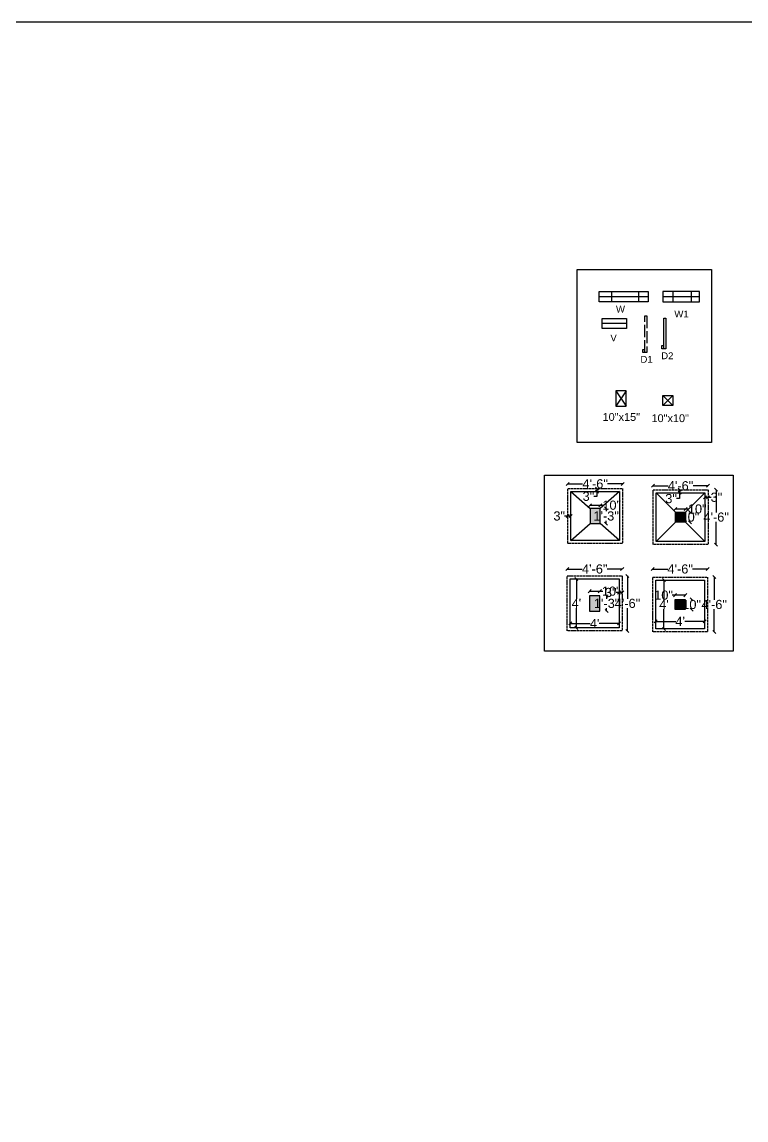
# Model space of a CAD drawing. Header units: inches. Extents: x 1734 to 10776, y 1772 to 3930.
# Drawn here: x 3944 to 4656, y 2851 to 3930 of the extents above; entities that cross this region are included whole.
import ezdxf

# ---------------------------------------------------------------- set-up
doc = ezdxf.new("R2010")
doc.units = ezdxf.units.IN
doc.linetypes.add('ACAD_ISO02W100', pattern=[15, 12, -3])
for name, color, linetype in [('C', 141, 'Continuous'), ('C1', 10, 'Continuous'), ('D1', 231, 'ACAD_ISO02W100'), ('D2', 31, 'Continuous'), ('Naming', 45, 'Continuous'), ('V', 150, 'Continuous'), ('W', 70, 'Continuous'), ('W1', 120, 'Continuous')]:
    doc.layers.add(name, color=color, linetype=linetype)
doc.styles.get("Standard").update_dxf_attribs({"font": 'arial.ttf'})
doc.dimstyles.get("Standard").update_dxf_attribs({"dimtxt": 9, "dimasz": 3, "dimexe": 0.18, "dimexo": 0.0625, "dimgap": 0.09, "dimtad": 0, "dimtih": 1, "dimtoh": 1, "dimdec": 0, "dimzin": 0, "dimdsep": 46, "dimlunit": 3, "dimtxsty": 'Standard', "dimblk": 'OBLIQUE', "dimcen": 0.09, "dimse1": 1, "dimse2": 1, "dimclrd": 197, "dimadec": 0, "dimazin": 0, "dimtfac": 1, "dimtdec": 0, "dimtofl": 0, "dimtmove": 0, "dimatfit": 3, "dimfxl": 1, "dimtolj": 1, "dimtzin": 0, "dimarcsym": 0})

# ---------------------------------------------------------------- blocks, each defined once
blk = doc.blocks.new('_Oblique')
at = {"color": 0, "linetype": 'ByBlock', "lineweight": -2}
blk.add_line((-0.5, -0.5), (0.5, 0.5), dxfattribs=at)
blk = doc.blocks.new('*D15')
at = {"color": 197, "lineweight": -2, "transparency": 16777216}
for p, q in [((4480.2, 3476.4), (4494.9, 3476.4)), ((4534.2, 3476.4), (4519.4, 3476.4))]:
    blk.add_line(p, q, dxfattribs=at)
at = {"layer": 'Defpoints', "color": 0, "transparency": 16777216}
for p in [(4534.2, 3476.4), (4480.2, 3471.8), (4534.2, 3471.8)]:
    blk.add_point(p, dxfattribs=at)
at = {"color": 197, "lineweight": -2, "transparency": 16777216, "xscale": 3, "yscale": 3, "zscale": 3, "rotation": 180}
blk.add_blockref('_Oblique', (4480.2, 3476.4), dxfattribs=at)
at = {"color": 197, "lineweight": -2, "transparency": 16777216, "xscale": 3, "yscale": 3, "zscale": 3}
blk.add_blockref('_Oblique', (4534.2, 3476.4), dxfattribs=at)
at = {"color": 0, "transparency": 16777216, "insert": (4507.2, 3476.4), "char_height": 9, "attachment_point": 5}
blk.add_mtext('\\A1;4\'-6"', dxfattribs=at)
blk = doc.blocks.new('*D16')
at = {"color": 197, "lineweight": -2, "transparency": 16777216}
for p, q in [((4508.9, 3471.8), (4508.9, 3468.8)), ((4508.9, 3468.8), (4508.9, 3464.1)), ((4508.9, 3464.1), (4505.9, 3464.1))]:
    blk.add_line(p, q, dxfattribs=at)
at = {"layer": 'Defpoints', "color": 0, "transparency": 16777216}
for p in [(4488.9, 3471.8), (4488.9, 3468.8), (4508.9, 3471.8)]:
    blk.add_point(p, dxfattribs=at)
at = {"color": 197, "lineweight": -2, "transparency": 16777216, "xscale": 3, "yscale": 3, "zscale": 3}
for p, rotation in [((4508.9, 3471.8), 90), ((4508.9, 3468.8), 270)]:
    blk.add_blockref('_Oblique', p, dxfattribs=dict(at, rotation=rotation))
at = {"color": 0, "transparency": 16777216, "insert": (4500.6, 3464.1), "char_height": 9, "attachment_point": 5}
blk.add_mtext('\\A1;3"', dxfattribs=at)
blk = doc.blocks.new('*D17')
at = {"color": 197, "lineweight": -2, "transparency": 16777216}
for p, q in [((4480.2, 3444.8), (4477.2, 3444.8)), ((4483.2, 3444.8), (4480.2, 3444.8))]:
    blk.add_line(p, q, dxfattribs=at)
at = {"layer": 'Defpoints', "color": 0, "transparency": 16777216}
for p in [(4480.2, 3444.8), (4480.2, 3441.3), (4483.2, 3441.3)]:
    blk.add_point(p, dxfattribs=at)
at = {"color": 197, "lineweight": -2, "transparency": 16777216, "xscale": 3, "yscale": 3, "zscale": 3, "rotation": 180}
blk.add_blockref('_Oblique', (4480.2, 3444.8), dxfattribs=at)
at = {"color": 197, "lineweight": -2, "transparency": 16777216, "xscale": 3, "yscale": 3, "zscale": 3}
blk.add_blockref('_Oblique', (4483.2, 3444.8), dxfattribs=at)
at = {"color": 0, "transparency": 16777216, "insert": (4471.9, 3444.8), "char_height": 9, "attachment_point": 5}
blk.add_mtext('\\A1;3"', dxfattribs=at)
blk = doc.blocks.new('*D18')
at = {"color": 197, "lineweight": -2, "transparency": 16777216}
for p, q in [((4502.2, 3455.4), (4512.2, 3455.4)), ((4512.2, 3455.4), (4515.2, 3455.4))]:
    blk.add_line(p, q, dxfattribs=at)
at = {"layer": 'Defpoints', "color": 0, "transparency": 16777216}
for p in [(4512.2, 3455.4), (4502.2, 3452.3), (4512.2, 3452.3)]:
    blk.add_point(p, dxfattribs=at)
at = {"color": 197, "lineweight": -2, "transparency": 16777216, "xscale": 3, "yscale": 3, "zscale": 3, "rotation": 180}
blk.add_blockref('_Oblique', (4502.2, 3455.4), dxfattribs=at)
at = {"color": 197, "lineweight": -2, "transparency": 16777216, "xscale": 3, "yscale": 3, "zscale": 3}
blk.add_blockref('_Oblique', (4512.2, 3455.4), dxfattribs=at)
at = {"color": 0, "transparency": 16777216, "insert": (4523.5, 3455.4), "char_height": 9, "attachment_point": 5}
blk.add_mtext('\\A1;10"', dxfattribs=at)
blk = doc.blocks.new('*D19')
at = {"color": 197, "lineweight": -2, "transparency": 16777216}
for p, q in [((4518, 3452.3), (4518, 3449.5)), ((4518, 3437.3), (4518, 3440.1))]:
    blk.add_line(p, q, dxfattribs=at)
at = {"layer": 'Defpoints', "color": 0, "transparency": 16777216}
for p in [(4512.2, 3452.3), (4512.2, 3437.3), (4518, 3437.3)]:
    blk.add_point(p, dxfattribs=at)
at = {"color": 197, "lineweight": -2, "transparency": 16777216, "xscale": 3, "yscale": 3, "zscale": 3}
for p, rotation in [((4518, 3452.3), 90), ((4518, 3437.3), 270)]:
    blk.add_blockref('_Oblique', p, dxfattribs=dict(at, rotation=rotation))
at = {"color": 0, "transparency": 16777216, "insert": (4518, 3444.8), "char_height": 9, "attachment_point": 5}
blk.add_mtext('\\A1;1\'-3"', dxfattribs=at)
blk = doc.blocks.new('*D20')
at = {"color": 197, "lineweight": -2, "transparency": 16777216}
for p, q in [((4564.2, 3474.5), (4579, 3474.5)), ((4618.2, 3474.5), (4603.5, 3474.5))]:
    blk.add_line(p, q, dxfattribs=at)
at = {"layer": 'Defpoints', "color": 0, "transparency": 16777216}
for p in [(4564.2, 3470.7), (4618.2, 3474.5), (4618.2, 3470.7)]:
    blk.add_point(p, dxfattribs=at)
at = {"color": 197, "lineweight": -2, "transparency": 16777216, "xscale": 3, "yscale": 3, "zscale": 3, "rotation": 180}
blk.add_blockref('_Oblique', (4564.2, 3474.5), dxfattribs=at)
at = {"color": 197, "lineweight": -2, "transparency": 16777216, "xscale": 3, "yscale": 3, "zscale": 3}
blk.add_blockref('_Oblique', (4618.2, 3474.5), dxfattribs=at)
at = {"color": 0, "transparency": 16777216, "insert": (4591.2, 3474.5), "char_height": 9, "attachment_point": 5}
blk.add_mtext('\\A1;4\'-6"', dxfattribs=at)
blk = doc.blocks.new('*D21')
at = {"color": 197, "lineweight": -2, "transparency": 16777216}
for p, q in [((4626.2, 3470.7), (4626.2, 3448.4)), ((4626.2, 3416.7), (4626.2, 3439))]:
    blk.add_line(p, q, dxfattribs=at)
at = {"layer": 'Defpoints', "color": 0, "transparency": 16777216}
for p in [(4618.2, 3470.7), (4618.2, 3416.7), (4626.2, 3416.7)]:
    blk.add_point(p, dxfattribs=at)
at = {"color": 197, "lineweight": -2, "transparency": 16777216, "xscale": 3, "yscale": 3, "zscale": 3}
for p, rotation in [((4626.2, 3470.7), 90), ((4626.2, 3416.7), 270)]:
    blk.add_blockref('_Oblique', p, dxfattribs=dict(at, rotation=rotation))
at = {"color": 0, "transparency": 16777216, "insert": (4626.2, 3443.7), "char_height": 9, "attachment_point": 5}
blk.add_mtext('\\A1;4\'-6"', dxfattribs=at)
blk = doc.blocks.new('*D22')
at = {"color": 197, "lineweight": -2, "transparency": 16777216}
for p, q in [((4615.2, 3463.2), (4618.2, 3463.2)), ((4618.2, 3463.2), (4621.2, 3463.2))]:
    blk.add_line(p, q, dxfattribs=at)
at = {"layer": 'Defpoints', "color": 0, "transparency": 16777216}
for p in [(4618.2, 3463.2), (4615.2, 3448.1), (4618.2, 3448.1)]:
    blk.add_point(p, dxfattribs=at)
at = {"color": 197, "lineweight": -2, "transparency": 16777216, "xscale": 3, "yscale": 3, "zscale": 3, "rotation": 180}
blk.add_blockref('_Oblique', (4615.2, 3463.2), dxfattribs=at)
at = {"color": 197, "lineweight": -2, "transparency": 16777216, "xscale": 3, "yscale": 3, "zscale": 3}
blk.add_blockref('_Oblique', (4618.2, 3463.2), dxfattribs=at)
at = {"color": 0, "transparency": 16777216, "insert": (4626.5, 3463.2), "char_height": 9, "attachment_point": 5}
blk.add_mtext('\\A1;3"', dxfattribs=at)
blk = doc.blocks.new('*D23')
at = {"color": 197, "lineweight": -2, "transparency": 16777216}
for p, q in [((4590.2, 3470.7), (4590.2, 3467.7)), ((4590.2, 3467.7), (4590.2, 3461.9)), ((4590.2, 3461.9), (4587.2, 3461.9))]:
    blk.add_line(p, q, dxfattribs=at)
at = {"layer": 'Defpoints', "color": 0, "transparency": 16777216}
for p in [(4573.6, 3470.7), (4573.6, 3467.7), (4590.2, 3470.7)]:
    blk.add_point(p, dxfattribs=at)
at = {"color": 197, "lineweight": -2, "transparency": 16777216, "xscale": 3, "yscale": 3, "zscale": 3}
for p, rotation in [((4590.2, 3470.7), 90), ((4590.2, 3467.7), 270)]:
    blk.add_blockref('_Oblique', p, dxfattribs=dict(at, rotation=rotation))
at = {"color": 0, "transparency": 16777216, "insert": (4581.9, 3461.9), "char_height": 9, "attachment_point": 5}
blk.add_mtext('\\A1;3"', dxfattribs=at)
blk = doc.blocks.new('*D24')
at = {"color": 197, "lineweight": -2, "transparency": 16777216}
for p, q in [((4586.2, 3451.7), (4596.2, 3451.7)), ((4596.2, 3451.7), (4599.2, 3451.7))]:
    blk.add_line(p, q, dxfattribs=at)
at = {"layer": 'Defpoints', "color": 0, "transparency": 16777216}
for p in [(4586.2, 3448.7), (4596.2, 3451.7), (4596.2, 3448.7)]:
    blk.add_point(p, dxfattribs=at)
at = {"color": 197, "lineweight": -2, "transparency": 16777216, "xscale": 3, "yscale": 3, "zscale": 3, "rotation": 180}
blk.add_blockref('_Oblique', (4586.2, 3451.7), dxfattribs=at)
at = {"color": 197, "lineweight": -2, "transparency": 16777216, "xscale": 3, "yscale": 3, "zscale": 3}
blk.add_blockref('_Oblique', (4596.2, 3451.7), dxfattribs=at)
at = {"color": 0, "transparency": 16777216, "insert": (4607.6, 3451.7), "char_height": 9, "attachment_point": 5}
blk.add_mtext('\\A1;10"', dxfattribs=at)
blk = doc.blocks.new('*D25')
at = {"color": 197, "lineweight": -2, "transparency": 16777216}
for p, q in [((4600.4, 3448.7), (4600.4, 3448.4)), ((4600.4, 3438.7), (4600.4, 3439))]:
    blk.add_line(p, q, dxfattribs=at)
at = {"layer": 'Defpoints', "color": 0, "transparency": 16777216}
for p in [(4596.2, 3448.7), (4596.2, 3438.7), (4600.4, 3438.7)]:
    blk.add_point(p, dxfattribs=at)
at = {"color": 197, "lineweight": -2, "transparency": 16777216, "xscale": 3, "yscale": 3, "zscale": 3}
for p, rotation in [((4600.4, 3448.7), 90), ((4600.4, 3438.7), 270)]:
    blk.add_blockref('_Oblique', p, dxfattribs=dict(at, rotation=rotation))
at = {"color": 0, "transparency": 16777216, "insert": (4600.4, 3443.7), "char_height": 9, "attachment_point": 5}
blk.add_mtext('\\A1;10"', dxfattribs=at)
blk = doc.blocks.new('*D26')
at = {"color": 197, "lineweight": -2, "transparency": 16777216}
for p, q in [((4479.8, 3392.7), (4494.6, 3392.7)), ((4533.8, 3392.7), (4519, 3392.7))]:
    blk.add_line(p, q, dxfattribs=at)
at = {"layer": 'Defpoints', "color": 0, "transparency": 16777216}
for p in [(4533.8, 3392.7), (4479.8, 3385.9), (4533.8, 3385.9)]:
    blk.add_point(p, dxfattribs=at)
at = {"color": 197, "lineweight": -2, "transparency": 16777216, "xscale": 3, "yscale": 3, "zscale": 3, "rotation": 180}
blk.add_blockref('_Oblique', (4479.8, 3392.7), dxfattribs=at)
at = {"color": 197, "lineweight": -2, "transparency": 16777216, "xscale": 3, "yscale": 3, "zscale": 3}
blk.add_blockref('_Oblique', (4533.8, 3392.7), dxfattribs=at)
at = {"color": 0, "transparency": 16777216, "insert": (4506.8, 3392.7), "char_height": 9, "attachment_point": 5}
blk.add_mtext('\\A1;4\'-6"', dxfattribs=at)
blk = doc.blocks.new('*D27')
at = {"color": 197, "lineweight": -2, "transparency": 16777216}
for p, q in [((4539, 3385.9), (4539, 3363.5)), ((4539, 3331.9), (4539, 3354.2))]:
    blk.add_line(p, q, dxfattribs=at)
at = {"layer": 'Defpoints', "color": 0, "transparency": 16777216}
for p in [(4533.8, 3385.9), (4533.8, 3331.9), (4539, 3331.9)]:
    blk.add_point(p, dxfattribs=at)
at = {"color": 197, "lineweight": -2, "transparency": 16777216, "xscale": 3, "yscale": 3, "zscale": 3}
for p, rotation in [((4539, 3385.9), 90), ((4539, 3331.9), 270)]:
    blk.add_blockref('_Oblique', p, dxfattribs=dict(at, rotation=rotation))
at = {"color": 0, "transparency": 16777216, "insert": (4539, 3358.9), "char_height": 9, "attachment_point": 5}
blk.add_mtext('\\A1;4\'-6"', dxfattribs=at)
blk = doc.blocks.new('*D28')
at = {"color": 197, "lineweight": -2, "transparency": 16777216}
for p, q in [((4563.8, 3392.7), (4578.6, 3392.7)), ((4617.8, 3392.7), (4603.1, 3392.7))]:
    blk.add_line(p, q, dxfattribs=at)
at = {"layer": 'Defpoints', "color": 0, "transparency": 16777216}
for p in [(4617.8, 3392.7), (4563.8, 3384.8), (4617.8, 3384.8)]:
    blk.add_point(p, dxfattribs=at)
at = {"color": 197, "lineweight": -2, "transparency": 16777216, "xscale": 3, "yscale": 3, "zscale": 3, "rotation": 180}
blk.add_blockref('_Oblique', (4563.8, 3392.7), dxfattribs=at)
at = {"color": 197, "lineweight": -2, "transparency": 16777216, "xscale": 3, "yscale": 3, "zscale": 3}
blk.add_blockref('_Oblique', (4617.8, 3392.7), dxfattribs=at)
at = {"color": 0, "transparency": 16777216, "insert": (4590.8, 3392.7), "char_height": 9, "attachment_point": 5}
blk.add_mtext('\\A1;4\'-6"', dxfattribs=at)
blk = doc.blocks.new('*D29')
at = {"color": 197, "lineweight": -2, "transparency": 16777216}
for p, q in [((4624.3, 3384.8), (4624.3, 3362.5)), ((4624.3, 3330.8), (4624.3, 3353.1))]:
    blk.add_line(p, q, dxfattribs=at)
at = {"layer": 'Defpoints', "color": 0, "transparency": 16777216}
for p in [(4617.8, 3384.8), (4617.8, 3330.8), (4624.3, 3330.8)]:
    blk.add_point(p, dxfattribs=at)
at = {"color": 197, "lineweight": -2, "transparency": 16777216, "xscale": 3, "yscale": 3, "zscale": 3}
for p, rotation in [((4624.3, 3384.8), 90), ((4624.3, 3330.8), 270)]:
    blk.add_blockref('_Oblique', p, dxfattribs=dict(at, rotation=rotation))
at = {"color": 0, "transparency": 16777216, "insert": (4624.3, 3357.8), "char_height": 9, "attachment_point": 5}
blk.add_mtext('\\A1;4\'-6"', dxfattribs=at)
blk = doc.blocks.new('*D109')
at = {"color": 197, "lineweight": -2, "transparency": 16777216}
for p, q in [((4530.8, 3369.6), (4527.8, 3369.6)), ((4533.8, 3369.6), (4530.8, 3369.6))]:
    blk.add_line(p, q, dxfattribs=at)
at = {"layer": 'Defpoints', "color": 0, "transparency": 16777216}
for p in [(4530.8, 3373.3), (4530.8, 3369.6), (4533.8, 3373.3)]:
    blk.add_point(p, dxfattribs=at)
at = {"color": 197, "lineweight": -2, "transparency": 16777216, "xscale": 3, "yscale": 3, "zscale": 3, "rotation": 180}
blk.add_blockref('_Oblique', (4530.8, 3369.6), dxfattribs=at)
at = {"color": 197, "lineweight": -2, "transparency": 16777216, "xscale": 3, "yscale": 3, "zscale": 3}
blk.add_blockref('_Oblique', (4533.8, 3369.6), dxfattribs=at)
at = {"color": 0, "transparency": 16777216, "insert": (4522.5, 3369.6), "char_height": 9, "attachment_point": 5}
blk.add_mtext('\\A1;3"', dxfattribs=at)
blk = doc.blocks.new('*D110')
at = {"color": 197, "lineweight": -2, "transparency": 16777216}
for p, q in [((4488.8, 3382.9), (4488.8, 3363.4)), ((4488.8, 3334.9), (4488.8, 3354.3))]:
    blk.add_line(p, q, dxfattribs=at)
at = {"layer": 'Defpoints', "color": 0, "transparency": 16777216}
for p in [(4489.5, 3382.9), (4488.8, 3334.9), (4489.5, 3334.9)]:
    blk.add_point(p, dxfattribs=at)
at = {"color": 197, "lineweight": -2, "transparency": 16777216, "xscale": 3, "yscale": 3, "zscale": 3}
for p, rotation in [((4488.8, 3382.9), 90), ((4488.8, 3334.9), 270)]:
    blk.add_blockref('_Oblique', p, dxfattribs=dict(at, rotation=rotation))
at = {"color": 0, "transparency": 16777216, "insert": (4488.8, 3358.9), "char_height": 9, "attachment_point": 5}
blk.add_mtext("\\A1;4'", dxfattribs=at)
blk = doc.blocks.new('*D111')
at = {"color": 197, "lineweight": -2, "transparency": 16777216}
for p, q in [((4482.8, 3339.2), (4502.4, 3339.2)), ((4530.8, 3339.2), (4511.2, 3339.2))]:
    blk.add_line(p, q, dxfattribs=at)
at = {"layer": 'Defpoints', "color": 0, "transparency": 16777216}
for p in [(4482.8, 3339.2), (4482.8, 3339.2), (4530.8, 3339.2)]:
    blk.add_point(p, dxfattribs=at)
at = {"color": 197, "lineweight": -2, "transparency": 16777216, "xscale": 3, "yscale": 3, "zscale": 3, "rotation": 180}
blk.add_blockref('_Oblique', (4482.8, 3339.2), dxfattribs=at)
at = {"color": 197, "lineweight": -2, "transparency": 16777216, "xscale": 3, "yscale": 3, "zscale": 3}
blk.add_blockref('_Oblique', (4530.8, 3339.2), dxfattribs=at)
at = {"color": 0, "transparency": 16777216, "insert": (4506.8, 3339.2), "char_height": 9, "attachment_point": 5}
blk.add_mtext("\\A1;4'", dxfattribs=at)
blk = doc.blocks.new('*D112')
at = {"color": 197, "lineweight": -2, "transparency": 16777216}
for p, q in [((4518.5, 3366.4), (4518.5, 3363.5)), ((4518.5, 3351.4), (4518.5, 3354.2))]:
    blk.add_line(p, q, dxfattribs=at)
at = {"layer": 'Defpoints', "color": 0, "transparency": 16777216}
for p in [(4511.8, 3366.4), (4518.5, 3366.4), (4511.8, 3351.4)]:
    blk.add_point(p, dxfattribs=at)
at = {"color": 197, "lineweight": -2, "transparency": 16777216, "xscale": 3, "yscale": 3, "zscale": 3}
for p, rotation in [((4518.5, 3366.4), 90), ((4518.5, 3351.4), 270)]:
    blk.add_blockref('_Oblique', p, dxfattribs=dict(at, rotation=rotation))
at = {"color": 0, "transparency": 16777216, "insert": (4518.5, 3358.9), "char_height": 9, "attachment_point": 5}
blk.add_mtext('\\A1;1\'-3"', dxfattribs=at)
blk = doc.blocks.new('*D113')
at = {"color": 197, "lineweight": -2, "transparency": 16777216}
for p, q in [((4501.8, 3370.9), (4511.8, 3370.9)), ((4511.8, 3370.9), (4514.8, 3370.9))]:
    blk.add_line(p, q, dxfattribs=at)
at = {"layer": 'Defpoints', "color": 0, "transparency": 16777216}
for p in [(4511.8, 3370.9), (4501.8, 3366.4), (4511.8, 3366.4)]:
    blk.add_point(p, dxfattribs=at)
at = {"color": 197, "lineweight": -2, "transparency": 16777216, "xscale": 3, "yscale": 3, "zscale": 3, "rotation": 180}
blk.add_blockref('_Oblique', (4501.8, 3370.9), dxfattribs=at)
at = {"color": 197, "lineweight": -2, "transparency": 16777216, "xscale": 3, "yscale": 3, "zscale": 3}
blk.add_blockref('_Oblique', (4511.8, 3370.9), dxfattribs=at)
at = {"color": 0, "transparency": 16777216, "insert": (4523.1, 3370.9), "char_height": 9, "attachment_point": 5}
blk.add_mtext('\\A1;10"', dxfattribs=at)
blk = doc.blocks.new('*D114')
at = {"color": 197, "lineweight": -2, "transparency": 16777216}
for p, q in [((4574.9, 3381.8), (4574.9, 3362.4)), ((4574.9, 3333.8), (4574.9, 3353.2))]:
    blk.add_line(p, q, dxfattribs=at)
at = {"layer": 'Defpoints', "color": 0, "transparency": 16777216}
for p in [(4571, 3381.8), (4571, 3333.8), (4574.9, 3333.8)]:
    blk.add_point(p, dxfattribs=at)
at = {"color": 197, "lineweight": -2, "transparency": 16777216, "xscale": 3, "yscale": 3, "zscale": 3}
for p, rotation in [((4574.9, 3381.8), 90), ((4574.9, 3333.8), 270)]:
    blk.add_blockref('_Oblique', p, dxfattribs=dict(at, rotation=rotation))
at = {"color": 0, "transparency": 16777216, "insert": (4574.9, 3357.8), "char_height": 9, "attachment_point": 5}
blk.add_mtext("\\A1;4'", dxfattribs=at)
blk = doc.blocks.new('*D115')
at = {"color": 197, "lineweight": -2, "transparency": 16777216}
for p, q in [((4566.8, 3341.2), (4586.4, 3341.2)), ((4614.8, 3341.2), (4595.3, 3341.2))]:
    blk.add_line(p, q, dxfattribs=at)
at = {"layer": 'Defpoints', "color": 0, "transparency": 16777216}
for p in [(4566.8, 3339.6), (4614.8, 3341.2), (4614.8, 3339.6)]:
    blk.add_point(p, dxfattribs=at)
at = {"color": 197, "lineweight": -2, "transparency": 16777216, "xscale": 3, "yscale": 3, "zscale": 3, "rotation": 180}
blk.add_blockref('_Oblique', (4566.8, 3341.2), dxfattribs=at)
at = {"color": 197, "lineweight": -2, "transparency": 16777216, "xscale": 3, "yscale": 3, "zscale": 3}
blk.add_blockref('_Oblique', (4614.8, 3341.2), dxfattribs=at)
at = {"color": 0, "transparency": 16777216, "insert": (4590.8, 3341.2), "char_height": 9, "attachment_point": 5}
blk.add_mtext("\\A1;4'", dxfattribs=at)
blk = doc.blocks.new('*D116')
at = {"color": 197, "lineweight": -2, "transparency": 16777216}
for p, q in [((4602.1, 3362.8), (4602.1, 3362.5)), ((4602.1, 3352.8), (4602.1, 3353.1))]:
    blk.add_line(p, q, dxfattribs=at)
at = {"layer": 'Defpoints', "color": 0, "transparency": 16777216}
for p in [(4595.8, 3362.8), (4602.1, 3362.8), (4595.8, 3352.8)]:
    blk.add_point(p, dxfattribs=at)
at = {"color": 197, "lineweight": -2, "transparency": 16777216, "xscale": 3, "yscale": 3, "zscale": 3}
for p, rotation in [((4602.1, 3362.8), 90), ((4602.1, 3352.8), 270)]:
    blk.add_blockref('_Oblique', p, dxfattribs=dict(at, rotation=rotation))
at = {"color": 0, "transparency": 16777216, "insert": (4602.1, 3357.8), "char_height": 9, "attachment_point": 5}
blk.add_mtext('\\A1;10"', dxfattribs=at)
blk = doc.blocks.new('*D117')
at = {"color": 197, "lineweight": -2, "transparency": 16777216}
for p, q in [((4585.8, 3367), (4582.8, 3367)), ((4595.8, 3367), (4585.8, 3367))]:
    blk.add_line(p, q, dxfattribs=at)
at = {"layer": 'Defpoints', "color": 0, "transparency": 16777216}
for p in [(4585.8, 3367), (4585.8, 3362.8), (4595.8, 3362.8)]:
    blk.add_point(p, dxfattribs=at)
at = {"color": 197, "lineweight": -2, "transparency": 16777216, "xscale": 3, "yscale": 3, "zscale": 3, "rotation": 180}
blk.add_blockref('_Oblique', (4585.8, 3367), dxfattribs=at)
at = {"color": 197, "lineweight": -2, "transparency": 16777216, "xscale": 3, "yscale": 3, "zscale": 3}
blk.add_blockref('_Oblique', (4595.8, 3367), dxfattribs=at)
at = {"color": 0, "transparency": 16777216, "insert": (4574.5, 3367), "char_height": 9, "attachment_point": 5}
blk.add_mtext('\\A1;10"', dxfattribs=at)

msp = doc.modelspace()

# ---------------------------------------------------------------- hatches: boundary and pattern name
h = msp.add_hatch(color=1)
h.dxf.hatch_style = 1
h.paths.add_polyline_path([(4586.2, 3448.7), (4586.2, 3438.7), (4596.2, 3438.7), (4596.2, 3448.7)])
h = msp.add_hatch(color=1)
h.dxf.hatch_style = 1
h.paths.add_polyline_path([(4585.8, 3362.8), (4585.8, 3352.8), (4595.8, 3352.8), (4595.8, 3362.8)])
at = {"layer": 'C'}
h = msp.add_hatch(color=256, dxfattribs=at)
h.dxf.hatch_style = 1
h.paths.add_polyline_path([(4512.2, 3452.3), (4502.2, 3452.3), (4502.2, 3437.3), (4512.2, 3437.3)])
h = msp.add_hatch(color=256, dxfattribs=at)
h.dxf.hatch_style = 1
h.paths.add_polyline_path([(4511.8, 3366.4), (4501.8, 3366.4), (4501.8, 3351.4), (4511.8, 3351.4)])

# ---------------------------------------------------------------- linework, layer by layer
for p, q in [((4483.2, 3468.8), (4502.2, 3452.3)), ((4531.2, 3468.8), (4512.2, 3452.3)), ((4567.2, 3467.7), (4586.2, 3448.7)), ((4615.2, 3467.7), (4596.2, 3448.7)), ((4483.2, 3420.8), (4502.2, 3437.3)), ((4531.2, 3420.8), (4512.2, 3437.3)), ((4567.2, 3419.7), (4586.2, 3438.7)), ((4615.2, 3419.7), (4596.2, 3438.7))]:
    msp.add_line(p, q)
for points in [[(1733.7, 3930.5), (10775.8, 3930.5), (10775.8, 1771.5), (1733.7, 1771.5)], [(4489.6, 3687.2), (4621.6, 3687.2), (4621.6, 3517.2), (4489.6, 3517.2)], [(4457.3, 3485.1), (4642.9, 3485.1), (4642.9, 3312), (4457.3, 3312)], [(4483.2, 3468.8), (4531.2, 3468.8), (4531.2, 3420.8), (4483.2, 3420.8)], [(4567.2, 3467.7), (4615.2, 3467.7), (4615.2, 3419.7), (4567.2, 3419.7)], [(4482.8, 3382.9), (4530.8, 3382.9), (4530.8, 3334.9), (4482.8, 3334.9)], [(4566.8, 3381.8), (4614.8, 3381.8), (4614.8, 3333.8), (4566.8, 3333.8)]]:
    msp.add_lwpolyline(points, close=True)
at = {"color": 40, "linetype": 'ACAD_ISO02W100', "ltscale": 0.2, "true_color": 0xf8d731}
for points in [[(4480.2, 3471.8), (4534.2, 3471.8), (4534.2, 3417.8), (4480.2, 3417.8)], [(4564.2, 3470.7), (4618.2, 3470.7), (4618.2, 3416.7), (4564.2, 3416.7)], [(4479.8, 3385.9), (4533.8, 3385.9), (4533.8, 3331.9), (4479.8, 3331.9)], [(4563.8, 3384.8), (4617.8, 3384.8), (4617.8, 3330.8), (4563.8, 3330.8)]]:
    msp.add_lwpolyline(points, close=True, dxfattribs=at)
at = {"layer": 'C'}
for p, q in [((4537.6, 3567.8), (4527.6, 3552.8)), ((4527.6, 3567.8), (4537.6, 3552.8))]:
    msp.add_line(p, q, dxfattribs=at)
for points in [[(4527.6, 3552.8), (4537.6, 3552.8), (4537.6, 3567.8), (4527.6, 3567.8)], [(4502.2, 3437.3), (4512.2, 3437.3), (4512.2, 3452.3), (4502.2, 3452.3)], [(4501.8, 3351.4), (4511.8, 3351.4), (4511.8, 3366.4), (4501.8, 3366.4)]]:
    msp.add_lwpolyline(points, close=True, dxfattribs=at)
at = {"layer": 'C1'}
for p, q in [((4573.7, 3563.4), (4583.7, 3553.4)), ((4583.7, 3563.4), (4573.7, 3553.4))]:
    msp.add_line(p, q, dxfattribs=at)
for points in [[(4583.7, 3553.4), (4573.7, 3553.4), (4573.7, 3563.4), (4583.7, 3563.4)], [(4596.2, 3438.7), (4586.2, 3438.7), (4586.2, 3448.7), (4596.2, 3448.7)], [(4595.8, 3352.8), (4585.8, 3352.8), (4585.8, 3362.8), (4595.8, 3362.8)]]:
    msp.add_lwpolyline(points, close=True, dxfattribs=at)
at = {"layer": 'D1'}
msp.add_lwpolyline([(4556, 3641.6), (4558, 3641.6), (4558, 3605.6), (4556, 3605.6)], close=True, dxfattribs=at)
msp.add_lwpolyline([(4556, 3605.6), (4554, 3605.6), (4554, 3608.6), (4556, 3608.6)], dxfattribs=at)
at = {"layer": 'D2'}
msp.add_lwpolyline([(4576.8, 3609.3), (4574.8, 3609.3), (4574.8, 3639.3), (4576.8, 3639.3)], close=True, dxfattribs=at)
msp.add_lwpolyline([(4574.8, 3609.3), (4572.8, 3609.3), (4572.8, 3612.3), (4574.8, 3612.3)], dxfattribs=at)
at = {"layer": 'V'}
msp.add_line((4538.1, 3634), (4514.1, 3634), dxfattribs=at)
msp.add_lwpolyline([(4514.1, 3639), (4538.1, 3639), (4538.1, 3629), (4514.1, 3629)], close=True, dxfattribs=at)
at = {"layer": 'W'}
for p, q in [((4559.2, 3660.4), (4511.2, 3660.4)), ((4523.4, 3665.4), (4523.4, 3655.4)), ((4549.8, 3665.4), (4549.8, 3655.4))]:
    msp.add_line(p, q, dxfattribs=at)
msp.add_lwpolyline([(4511.2, 3665.4), (4559.2, 3665.4), (4559.2, 3655.4), (4511.2, 3655.4)], close=True, dxfattribs=at)
at = {"layer": 'W1'}
for p, q in [((4573.7, 3660.5), (4609.7, 3660.5)), ((4583.6, 3665.5), (4583.6, 3655.5)), ((4601.5, 3665.5), (4601.5, 3655.5))]:
    msp.add_line(p, q, dxfattribs=at)
msp.add_lwpolyline([(4573.7, 3655.5), (4609.7, 3655.5), (4609.7, 3665.5), (4573.7, 3665.5)], close=True, dxfattribs=at)

# ---------------------------------------------------------------- texts
at = {"layer": 'D1', "insert": (4551.8, 3602.2), "char_height": 6.72, "attachment_point": 1}
msp.add_mtext_dynamic_manual_height_columns('D1', width=2233.69, gutter_width=33.6, heights=[0], dxfattribs=at)
at = {"layer": 'D2', "insert": (4572.2, 3605.7), "char_height": 6.72, "attachment_point": 1}
msp.add_mtext_dynamic_manual_height_columns('D2', width=2233.69, gutter_width=33.6, heights=[0], dxfattribs=at)
at = {"layer": 'Naming', "char_height": 7.68, "attachment_point": 1}
for s, insert in [('10"x15"', (4514.5, 3546)), ('10"x10"', (4562.6, 3544.8))]:
    msp.add_mtext_dynamic_manual_height_columns(s, width=3190.986, gutter_width=48, heights=[0], dxfattribs=dict(at, insert=insert))
at = {"layer": 'V', "insert": (4522.2, 3623.2), "char_height": 6.72, "attachment_point": 1}
msp.add_mtext_dynamic_manual_height_columns('V', width=2233.69, gutter_width=33.6, heights=[0], dxfattribs=at)
at = {"layer": 'W', "insert": (4527.7, 3651.5), "char_height": 6.72, "attachment_point": 1}
msp.add_mtext_dynamic_manual_height_columns('W', width=2233.69, gutter_width=33.6, heights=[0], dxfattribs=at)
at = {"layer": 'W1', "insert": (4585.1, 3646.7), "char_height": 6.72, "attachment_point": 1}
msp.add_mtext_dynamic_manual_height_columns('W1', width=2233.69, gutter_width=33.6, heights=[0], dxfattribs=at)

# ---------------------------------------------------------------- dimensions: what is measured, and where the dimension line sits
for base, p1, p2, picture, middle in [((4534.2, 3476.4), (4480.2, 3471.8), (4534.2, 3471.8), '*D15', (4507.2, 3476.4)), ((4618.2, 3474.5), (4564.2, 3470.7), (4618.2, 3470.7), '*D20', (4591.2, 3474.5)), ((4512.2, 3455.4), (4502.2, 3452.3), (4512.2, 3452.3), '*D18', (4523.5, 3455.4)), ((4596.2, 3451.7), (4586.2, 3448.7), (4596.2, 3448.7), '*D24', (4607.6, 3451.7)), ((4480.2, 3444.8), (4483.2, 3441.3), (4480.2, 3441.3), '*D17', (4471.9, 3444.8)), ((4533.8, 3392.7), (4479.8, 3385.9), (4533.8, 3385.9), '*D26', (4506.8, 3392.7)), ((4617.8, 3392.7), (4563.8, 3384.8), (4617.8, 3384.8), '*D28', (4590.8, 3392.7)), ((4511.8, 3370.9), (4501.8, 3366.4), (4511.8, 3366.4), '*D113', (4523.1, 3370.9)), ((4530.8, 3369.6), (4533.8, 3373.3), (4530.8, 3373.3), '*D109', (4522.5, 3369.6)), ((4585.8, 3367), (4595.8, 3362.8), (4585.8, 3362.8), '*D117', (4574.5, 3367)), ((4614.8, 3341.2), (4566.8, 3339.6), (4614.8, 3339.6), '*D115', (4590.8, 3341.2)), ((4482.8, 3339.2), (4530.8, 3339.2), (4482.8, 3339.2), '*D111', (4506.8, 3339.2))]:
    dim = msp.add_linear_dim(base=base, p1=p1, p2=p2, dimstyle='Standard')
    dim.commit()
    dim.dimension.update_dxf_attribs({"geometry": picture, "text_midpoint": middle})
for base, p1, p2, picture, middle in [((4508.9, 3471.8), (4488.9, 3468.8), (4488.9, 3471.8), '*D16', (4500.6, 3464.1)), ((4590.2, 3470.7), (4573.6, 3467.7), (4573.6, 3470.7), '*D23', (4581.9, 3461.9))]:
    dim = msp.add_linear_dim(base=base, p1=p1, p2=p2, angle=90, dimstyle='Standard')
    dim.commit()
    dim.dimension.update_dxf_attribs({"geometry": picture, "text_midpoint": middle, "dimtype": 160})
for base, p1, p2, picture, middle in [((4626.2, 3416.7), (4618.2, 3470.7), (4618.2, 3416.7), '*D21', (4626.2, 3443.7)), ((4518, 3437.3), (4512.2, 3452.3), (4512.2, 3437.3), '*D19', (4518, 3444.8)), ((4600.4, 3438.7), (4596.2, 3448.7), (4596.2, 3438.7), '*D25', (4600.4, 3443.7)), ((4488.8, 3334.9), (4489.5, 3382.9), (4489.5, 3334.9), '*D110', (4488.8, 3358.9)), ((4539, 3331.9), (4533.8, 3385.9), (4533.8, 3331.9), '*D27', (4539, 3358.9)), ((4574.9, 3333.8), (4571, 3381.8), (4571, 3333.8), '*D114', (4574.9, 3357.8)), ((4624.3, 3330.8), (4617.8, 3384.8), (4617.8, 3330.8), '*D29', (4624.3, 3357.8)), ((4518.5, 3366.4), (4511.8, 3351.4), (4511.8, 3366.4), '*D112', (4518.5, 3358.9)), ((4602.1, 3362.8), (4595.8, 3352.8), (4595.8, 3362.8), '*D116', (4602.1, 3357.8))]:
    dim = msp.add_linear_dim(base=base, p1=p1, p2=p2, angle=90, dimstyle='Standard')
    dim.commit()
    dim.dimension.update_dxf_attribs({"geometry": picture, "text_midpoint": middle})
dim = msp.add_linear_dim(base=(4618.2, 3463.2), p1=(4615.2, 3448.1), p2=(4618.2, 3448.1), dimstyle='Standard')
dim.commit()
dim.dimension.update_dxf_attribs({"geometry": '*D22', "text_midpoint": (4626.5, 3463.2), "dimtype": 160})

doc.saveas('drawing.dxf')
